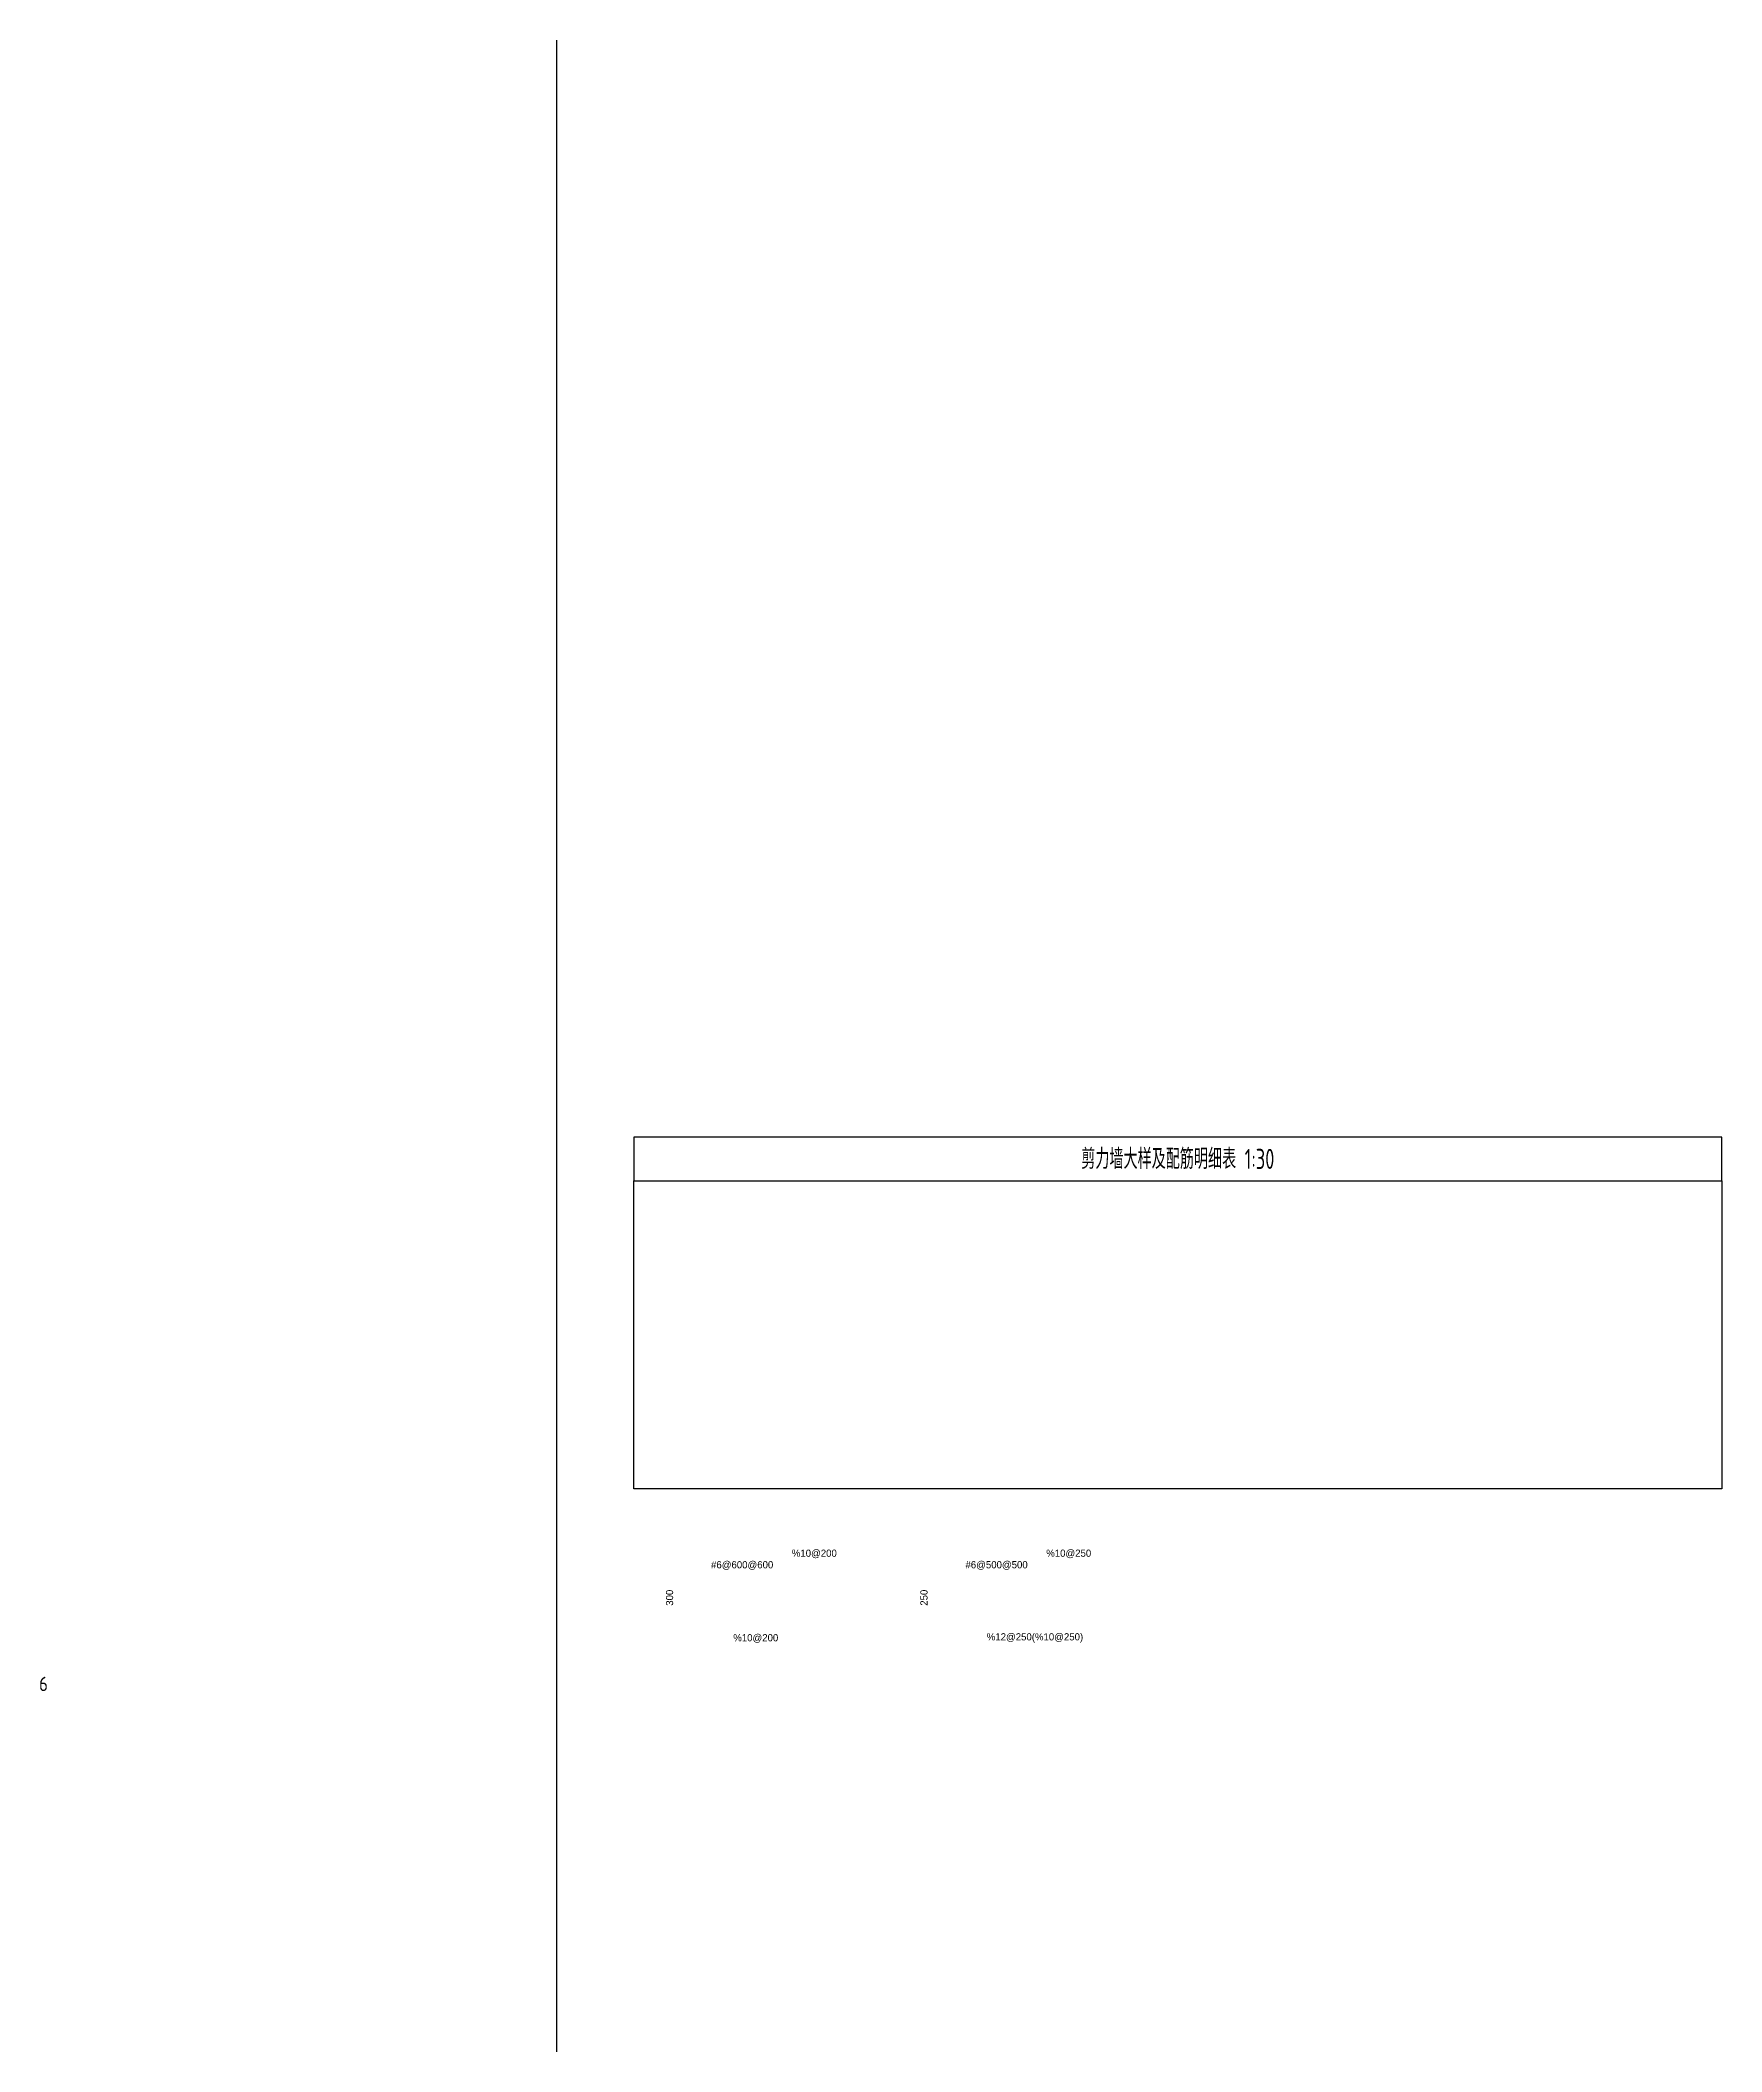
# Model space of a CAD drawing. Header units: millimetres. Extents: x 0 to 5000, y -622 to 594.
# Drawn here: x 1820 to 2406, y -106 to 594 of the extents above; entities that cross this region are included whole.
import ezdxf

# ---------------------------------------------------------------- set-up
doc = ezdxf.new("R2010")
doc.units = ezdxf.units.MM
doc.header["$LTSCALE"] = 0.01
doc.layers.add('PUB_TEXT', color=7, linetype='Continuous')
doc.styles.add('hztxt', font='tssdeng.shx', dxfattribs={"bigfont": 'hztxt.shx'})
doc.styles.get("Standard").update_dxf_attribs({"font": 'gbenor.shx'})
doc.styles.add('xxxx', font='RIF.ttf')

# ---------------------------------------------------------------- blocks, each defined once
blk = doc.blocks.new('*U75')
at = {"color": 3}
blk.add_line((0, 350), (0, -350), dxfattribs=at)
blk = doc.blocks.new('*U76')
at = {"layer": 'Defpoints', "color": 0, "linetype": 'ByBlock', "lineweight": -2, "transparency": 16777216}
blk.add_blockref('*U75', (2000, 0), dxfattribs=at)

msp = doc.modelspace()

# ---------------------------------------------------------------- linework, layer by layer
at = {"color": 3}
for points in [[(2405.72, 212.262), (2027, 212.262), (2027, 197.094), (2405.72, 197.094)], [(2027, 197.094), (2405.72, 197.094), (2405.72, 89.878), (2027, 89.878)]]:
    msp.add_lwpolyline(points, close=True, dxfattribs=at)

# ---------------------------------------------------------------- block references
at = {"layer": 'Defpoints', "color": 3}
msp.add_blockref('*U76', (0, 244), dxfattribs=at)

# ---------------------------------------------------------------- texts
at = {"color": 3, "char_height": 2.5, "attachment_point": 5, "style": 'xxxx'}
for s, insert, width in [('#6@600@600', (2064.691, 63.239), 19.64216), ('%10@200', (2089.81, 67.255), 16.71589), ('#6@500@500', (2153.26, 63.245), 19.64216), ('%10@250', (2178.378, 67.26), 16.71589), ('%10@200', (2069.43, 37.843), 16.71589), ('%12@250(%10@250)', (2166.623, 38.023), 16.71589)]:
    msp.add_mtext(s, dxfattribs=dict(at, insert=insert, width=width))
at = {"color": 3, "char_height": 2.5, "width": 14.99448, "attachment_point": 5, "rotation": 90, "style": 'xxxx'}
for s, insert in [('300', (2039.426, 52.001)), ('250', (2127.995, 52.006))]:
    msp.add_mtext(s, dxfattribs=dict(at, insert=insert))
at = {"insert": (1821.469, 22), "char_height": 5, "width": 20.93762, "attachment_point": 5}
msp.add_mtext('6', dxfattribs=at)
at = {"layer": 'PUB_TEXT', "insert": (2216.36, 204.678), "char_height": 7, "width": 378.71992, "attachment_point": 5, "style": 'hztxt'}
msp.add_mtext('{\\W0.7;剪力墙大样及配筋明细表 1:30}', dxfattribs=at)

doc.saveas('drawing.dxf')
